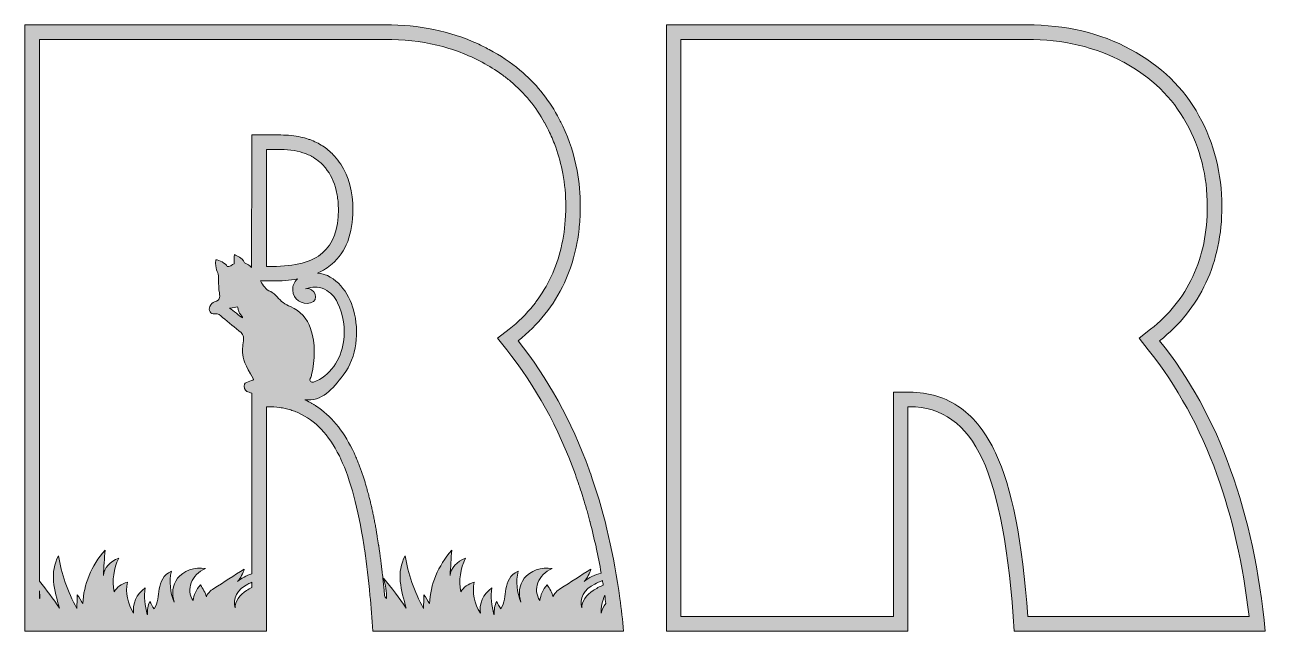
# Model space of a CAD drawing. Header units: millimetres. Extents: x -5 to 813, y -449 to -90.
# Drawn here: x 130.2 to 385.7, y -215.1 to -90.2 of the extents above; entities that cross this region are included whole.
import ezdxf

# ---------------------------------------------------------------- set-up
doc = ezdxf.new("R2010")
doc.units = ezdxf.units.MM
doc.header["$MEASUREMENT"] = 0
doc.layers.add('Layer 10', color=7, linetype='Continuous')
doc.layers.add('Layer11', color=7, linetype='Continuous')

msp = doc.modelspace()

# ---------------------------------------------------------------- hatches: boundary and pattern name
at = {"layer": 'Layer 10'}
h = msp.add_hatch(color=2, dxfattribs=at)
h.dxf.hatch_style = 2
edge = h.paths.add_edge_path()
edge.add_spline(control_points=[(336.57, -90.2), (336.57, -90.2), (262.35, -90.2), (262.35, -90.2), (262.35, -90.2), (262.35, -215.07), (262.35, -215.07), (262.35, -215.07), (312.1, -215.07), (312.1, -215.07), (312.1, -215.07), (312.1, -168.84), (312.1, -168.84), (312.1, -168.84), (312.4, -168.84), (312.4, -168.84), (319.08, -168.84), (324.09, -172.44), (327.43, -179.64), (330.78, -186.78), (332.96, -198.59), (333.99, -215.07), (333.99, -215.07), (385.67, -215.07), (385.67, -215.07), (384.53, -202.9), (382.16, -191.82), (378.55, -181.81), (374.94, -171.8), (370.06, -162.94), (363.92, -155.25), (368.1, -151.98), (371.28, -148), (373.47, -143.31), (375.65, -138.61), (376.75, -133.38), (376.75, -127.59), (376.75, -120.83), (375.17, -114.61), (372.03, -108.94), (368.88, -103.16), (364.19, -98.6), (357.95, -95.27), (351.71, -91.89), (344.58, -90.2), (336.57, -90.2), (336.57, -90.2), (336.57, -90.2), (336.57, -90.2)], knot_values=[0, 0, 0, 0, 1, 1, 1, 2, 2, 2, 3, 3, 3, 4, 4, 4, 5, 5, 5, 6, 6, 6, 7, 7, 7, 8, 8, 8, 9, 9, 9, 10, 10, 10, 11, 11, 11, 12, 12, 12, 13, 13, 13, 14, 14, 14, 15, 15, 15, 16, 16, 16, 16], degree=3, periodic=1)
edge = h.paths.add_edge_path()
edge.add_spline(control_points=[(336.57, -93.2), (344.04, -93.2), (350.75, -94.79), (356.52, -97.91), (356.52, -97.91), (356.53, -97.92), (356.53, -97.92), (356.53, -97.92), (356.54, -97.92), (356.54, -97.92), (362.22, -100.95), (366.55, -105.14), (369.39, -110.37), (369.39, -110.37), (369.4, -110.38), (369.4, -110.38), (369.4, -110.38), (369.41, -110.39), (369.41, -110.39), (372.29, -115.59), (373.75, -121.38), (373.75, -127.59), (373.75, -132.91), (372.74, -137.77), (370.75, -142.04), (368.77, -146.28), (365.85, -149.93), (362.07, -152.89), (362.07, -152.89), (359.69, -154.76), (359.69, -154.76), (359.69, -154.76), (361.58, -157.12), (361.58, -157.12), (367.49, -164.53), (372.25, -173.17), (375.73, -182.82), (378.91, -191.64), (381.13, -201.47), (382.34, -212.07), (382.34, -212.07), (336.8, -212.07), (336.8, -212.07), (335.67, -196.55), (333.49, -185.51), (330.16, -178.37), (328.27, -174.32), (325.84, -171.2), (322.92, -169.1), (319.9, -166.93), (316.36, -165.84), (312.4, -165.84), (312.4, -165.84), (312.1, -165.84), (312.1, -165.84), (312.1, -165.84), (309.1, -165.84), (309.1, -165.84), (309.1, -165.84), (309.1, -168.84), (309.1, -168.84), (309.1, -168.84), (309.1, -212.07), (309.1, -212.07), (309.1, -212.07), (265.35, -212.07), (265.35, -212.07), (265.35, -212.07), (265.35, -93.2), (265.35, -93.2), (265.35, -93.2), (336.57, -93.2), (336.57, -93.2)], knot_values=[0, 0, 0, 0, 0.352778, 0.352778, 0.352778, 0.705556, 0.705556, 0.705556, 1.058333, 1.058333, 1.058333, 1.411111, 1.411111, 1.411111, 1.763889, 1.763889, 1.763889, 2.116667, 2.116667, 2.116667, 2.469444, 2.469444, 2.469444, 2.822222, 2.822222, 2.822222, 3.175, 3.175, 3.175, 3.527778, 3.527778, 3.527778, 3.880556, 3.880556, 3.880556, 4.233333, 4.233333, 4.233333, 4.586111, 4.586111, 4.586111, 4.938889, 4.938889, 4.938889, 5.291667, 5.291667, 5.291667, 5.644444, 5.644444, 5.644444, 5.997222, 5.997222, 5.997222, 6.35, 6.35, 6.35, 6.702778, 6.702778, 6.702778, 7.055556, 7.055556, 7.055556, 7.408333, 7.408333, 7.408333, 7.761111, 7.761111, 7.761111, 8.113889, 8.113889, 8.113889, 8.466667, 8.466667, 8.466667, 8.466667], degree=3, periodic=0)
edge.add_line((336.57, -93.2), (336.57, -93.2))
at = {"layer": 'Layer11'}
h = msp.add_hatch(color=1, dxfattribs=at)
h.dxf.hatch_style = 2
edge = h.paths.add_edge_path()
edge.add_spline(control_points=[(252.78, -208.34), (251.58, -199.52), (249.69, -191.3), (247.1, -183.7), (246.88, -183.06), (246.66, -182.43), (246.43, -181.81), (242.82, -171.8), (237.94, -162.94), (231.8, -155.25), (235.98, -151.98), (239.16, -148), (241.35, -143.31), (242.58, -140.67), (243.46, -137.86), (244, -134.87), (244.12, -134.21), (244.22, -133.54), (244.31, -132.86), (244.35, -132.52), (244.39, -132.17), (244.42, -131.83), (244.56, -130.45), (244.63, -129.04), (244.63, -127.59), (244.63, -127.59), (244.63, -127.59), (244.63, -127.59), (244.63, -127.59), (244.63, -127.59), (244.63, -127.59), (244.63, -125.06), (244.41, -122.6), (243.96, -120.22), (243.37, -117.04), (242.39, -114), (241.02, -111.09), (240.67, -110.37), (240.3, -109.65), (239.91, -108.94), (237.94, -105.32), (235.37, -102.19), (232.2, -99.54), (230.29, -97.94), (228.17, -96.52), (225.83, -95.27), (225.05, -94.85), (224.26, -94.45), (223.45, -94.08), (220.62, -92.79), (217.63, -91.82), (214.46, -91.17), (211.29, -90.52), (207.96, -90.2), (204.45, -90.2), (204.45, -90.2), (130.23, -90.2), (130.23, -90.2), (130.23, -90.2), (130.23, -215.07), (130.23, -215.07), (130.23, -215.07), (179.98, -215.07), (179.98, -215.07), (179.98, -215.07), (179.98, -168.84), (179.98, -168.84), (179.98, -168.84), (180.28, -168.84), (180.28, -168.84), (181.11, -168.84), (181.92, -168.89), (182.71, -169), (183.1, -169.06), (183.48, -169.13), (183.86, -169.22), (184.24, -169.3), (184.61, -169.4), (184.98, -169.51), (185.34, -169.62), (185.7, -169.75), (186.05, -169.89), (186.23, -169.96), (186.4, -170.03), (186.58, -170.11), (190.04, -171.66), (192.84, -174.61), (195, -178.97), (195.1, -179.19), (195.21, -179.41), (195.31, -179.64), (197.3, -183.88), (198.88, -189.77), (200.05, -197.3), (200.11, -197.7), (200.17, -198.1), (200.23, -198.5), (200.64, -201.34), (201, -204.4), (201.31, -207.69), (201.52, -210.03), (201.71, -212.49), (201.87, -215.07), (201.87, -215.07), (253.55, -215.07), (253.55, -215.07), (253.33, -212.79), (253.08, -210.54), (252.78, -208.34)], knot_values=[0, 0, 0, 0, 1, 1, 1, 2, 2, 2, 3, 3, 3, 4, 4, 4, 5, 5, 5, 6, 6, 6, 7, 7, 7, 8, 8, 8, 9, 9, 9, 10, 10, 10, 11, 11, 11, 12, 12, 12, 13, 13, 13, 14, 14, 14, 15, 15, 15, 16, 16, 16, 17, 17, 17, 18, 18, 18, 19, 19, 19, 20, 20, 20, 21, 21, 21, 22, 22, 22, 23, 23, 23, 24, 24, 24, 25, 25, 25, 26, 26, 26, 27, 27, 27, 28, 28, 28, 29, 29, 29, 30, 30, 30, 31, 31, 31, 32, 32, 32, 33, 33, 33, 34, 34, 34, 35, 35, 35, 36, 36, 36, 36], degree=3, periodic=1)
edge = h.paths.add_edge_path()
edge.add_spline(control_points=[(248.95, -211.38), (248.86, -210.13), (249.12, -208.87), (249.65, -207.68), (249.73, -208.24), (249.81, -208.8), (249.88, -209.36), (249.39, -209.98), (249.06, -210.67), (248.95, -211.38)], knot_values=[0, 0, 0, 0, 1, 1, 1, 2, 2, 2, 3, 3, 3, 3], degree=3, periodic=1)
edge = h.paths.add_edge_path()
edge.add_spline(control_points=[(247.26, -206.7), (245.91, -207.62), (244.89, -208.91), (244.94, -210.27), (244.34, -208.44), (245.45, -206.37), (247.59, -205.36), (248.08, -205.12), (248.66, -204.88), (249.18, -204.61), (249.23, -204.93), (249.29, -205.26), (249.34, -205.58), (248.6, -205.91), (247.89, -206.27), (247.26, -206.7)], knot_values=[0, 0, 0, 0, 1, 1, 1, 2, 2, 2, 3, 3, 3, 4, 4, 4, 5, 5, 5, 5], degree=3, periodic=1)
edge = h.paths.add_edge_path()
edge.add_spline(control_points=[(133.23, -206.77), (133.28, -207.29), (133.32, -207.81), (133.31, -208.34), (133.28, -208.31), (133.26, -208.28), (133.23, -208.25), (133.23, -208.25), (133.23, -206.77), (133.23, -206.77)], knot_values=[0, 0, 0, 0, 1, 1, 1, 2, 2, 2, 3, 3, 3, 3], degree=3, periodic=1)
edge = h.paths.add_edge_path()
edge.add_spline(control_points=[(176.98, -206.04), (176.59, -206.24), (176.21, -206.46), (175.86, -206.7), (174.51, -207.62), (173.49, -208.91), (173.54, -210.27), (172.94, -208.44), (174.06, -206.37), (176.19, -205.36), (176.44, -205.24), (176.71, -205.12), (176.98, -204.99), (176.98, -204.99), (176.98, -206.04), (176.98, -206.04)], knot_values=[0, 0, 0, 0, 1, 1, 1, 2, 2, 2, 3, 3, 3, 4, 4, 4, 5, 5, 5, 5], degree=3, periodic=1)
edge = h.paths.add_edge_path()
edge.add_spline(control_points=[(189.12, -117.2), (189.29, -117.29), (189.45, -117.38), (189.61, -117.48), (190.1, -117.77), (190.56, -118.1), (190.98, -118.46), (191.26, -118.71), (191.52, -118.97), (191.78, -119.25), (191.9, -119.39), (192.02, -119.53), (192.14, -119.68), (193.2, -120.99), (193.95, -122.54), (194.37, -124.34), (194.42, -124.54), (194.46, -124.74), (194.5, -124.94), (194.58, -125.36), (194.65, -125.78), (194.69, -126.21), (194.72, -126.43), (194.74, -126.65), (194.75, -126.87), (194.78, -127.32), (194.8, -127.78), (194.8, -128.25), (194.8, -132.34), (193.72, -135.31), (191.56, -137.17), (189.39, -139.02), (185.93, -139.95), (181.16, -139.95), (181.16, -139.95), (179.98, -139.95), (179.98, -139.95), (179.98, -139.95), (179.98, -115.89), (179.98, -115.89), (179.98, -115.89), (182.93, -115.89), (182.93, -115.89), (184.87, -115.89), (186.58, -116.17), (188.05, -116.73), (188.42, -116.87), (188.78, -117.03), (189.12, -117.2)], knot_values=[0, 0, 0, 0, 1, 1, 1, 2, 2, 2, 3, 3, 3, 4, 4, 4, 5, 5, 5, 6, 6, 6, 7, 7, 7, 8, 8, 8, 9, 9, 9, 10, 10, 10, 11, 11, 11, 12, 12, 12, 13, 13, 13, 14, 14, 14, 15, 15, 15, 16, 16, 16, 16], degree=3, periodic=1)
edge = h.paths.add_edge_path()
edge.add_spline(control_points=[(181.16, -142.95), (183.08, -142.95), (184.81, -142.81), (186.37, -142.54), (186.36, -142.55), (186.34, -142.56), (186.33, -142.57), (186.33, -142.57), (186.33, -142.57), (186.33, -142.57), (185.74, -143.16), (185.35, -143.92), (185.4, -144.84), (185.5, -146.77), (187.29, -147.92), (189.06, -147.48), (191.03, -147), (189.96, -144.13), (188.04, -144.54), (189.48, -144.23), (190.52, -143.92), (191.96, -144.64), (193.16, -145.24), (194.03, -146.24), (194.63, -147.42), (195.86, -149.81), (196.24, -152.83), (195.87, -155.48), (195.37, -159.11), (193.01, -162.59), (189.68, -163.8), (189.23, -163.97), (188.8, -163.48), (189, -163.04), (189.15, -162.72), (189.25, -162.46), (189.28, -162.31), (189.99, -159.11), (190.13, -155.91), (189.07, -152.74), (188.36, -150.63), (186.97, -149.11), (184.97, -148.23), (183.81, -147.72), (182.98, -147.21), (182.17, -146.19), (181.92, -145.88), (181.24, -145.29), (180.88, -145.14), (179.78, -144.69), (179.34, -143.91), (178.75, -142.95), (178.75, -142.95), (179.98, -142.95), (179.98, -142.95), (179.98, -142.95), (181.16, -142.95), (181.16, -142.95)], knot_values=[0, 0, 0, 0, 1, 1, 1, 2, 2, 2, 3, 3, 3, 4, 4, 4, 5, 5, 5, 6, 6, 6, 7, 7, 7, 8, 8, 8, 9, 9, 9, 10, 10, 10, 11, 11, 11, 12, 12, 12, 13, 13, 13, 14, 14, 14, 15, 15, 15, 16, 16, 16, 17, 17, 17, 18, 18, 18, 19, 19, 19, 19], degree=3, periodic=1)
edge = h.paths.add_edge_path()
edge.add_spline(control_points=[(190.8, -169.1), (190.59, -168.95), (190.37, -168.8), (190.15, -168.66), (190.09, -168.62), (190.03, -168.58), (189.96, -168.54), (189.8, -168.44), (189.64, -168.33), (189.47, -168.24), (189.4, -168.2), (189.34, -168.16), (189.27, -168.12), (189.1, -168.02), (188.92, -167.93), (188.74, -167.83), (188.69, -167.81), (188.64, -167.78), (188.58, -167.75), (188.35, -167.63), (188.12, -167.52), (187.88, -167.41), (187.89, -167.41), (187.89, -167.41), (187.89, -167.41), (191.37, -167.81), (193.64, -165.23), (195.82, -162.33), (198.7, -158.51), (199.13, -153.45), (197.93, -148.92), (196.99, -145.4), (194.3, -141.7), (190.53, -141.31), (191.66, -140.81), (192.65, -140.19), (193.51, -139.45), (196.36, -137), (197.8, -133.24), (197.8, -128.25), (197.8, -124.59), (196.96, -121.45), (195.29, -118.91), (194.91, -118.32), (194.48, -117.76), (194, -117.24), (193.68, -116.88), (193.34, -116.54), (192.98, -116.22), (192.26, -115.59), (191.47, -115.05), (190.61, -114.6), (190.18, -114.37), (189.74, -114.17), (189.27, -113.98), (189.04, -113.89), (188.81, -113.81), (188.57, -113.73), (188.09, -113.57), (187.59, -113.43), (187.08, -113.32), (185.8, -113.04), (184.42, -112.89), (182.93, -112.89), (182.93, -112.89), (179.98, -112.89), (179.98, -112.89), (179.98, -112.89), (176.98, -112.89), (176.98, -112.89), (176.98, -112.89), (176.98, -115.89), (176.98, -115.89), (176.98, -115.89), (176.94, -140.2), (176.94, -140.2), (176.52, -139.81), (176.05, -139.47), (175.48, -139.22), (174.91, -138.01), (173.93, -137.88), (173.38, -137.47), (173.26, -138.18), (173.41, -138.95), (173.33, -139.39), (172.95, -139.58), (172.34, -140.11), (171.93, -139.95), (171.62, -139.39), (170.25, -138.5), (169.54, -138.63), (169.35, -140.53), (170.01, -141.03), (170.14, -141.89), (170.11, -142.27), (170.14, -144.7), (170.22, -145.08), (170.41, -146), (170.61, -146.88), (169.32, -147.24), (168.93, -147.35), (168.58, -147.81), (168.36, -148.19), (167.95, -148.93), (168.5, -149.85), (169.32, -149.71), (170.11, -149.57), (170.45, -150.01), (170.93, -150.44), (172.18, -151.52), (173.51, -152.52), (174.77, -153.59), (175.01, -153.79), (175.23, -154.15), (175.25, -154.44), (175.39, -156.89), (173.94, -157.78), (177.27, -163.04), (177.6, -163.56), (175.74, -163.6), (175.47, -164.22), (175.29, -164.64), (175.5, -165.55), (175.96, -165.7), (176.24, -165.79), (176.63, -165.94), (176.98, -166.03), (176.98, -166.03), (176.98, -168.84), (176.98, -168.84), (176.98, -168.84), (176.98, -203.26), (176.98, -203.26), (175.85, -203.6), (174.83, -204.14), (174.03, -204.83), (174.7, -204.05), (175.16, -203.17), (175.4, -202.27), (173.31, -203.61), (171.23, -204.95), (169.15, -206.29), (168.46, -206.73), (167.72, -207.36), (167.64, -207.98), (167.36, -207.14), (166.95, -206.32), (166.4, -205.55), (165.53, -206.49), (165.01, -207.61), (164.91, -208.75), (163.34, -206.51), (164.52, -203.45), (167.44, -202.18), (165.24, -201.7), (162.81, -202.7), (161.68, -204.17), (160.55, -205.64), (160.52, -207.45), (160.98, -209.11), (160.13, -207.05), (159.94, -204.85), (160.41, -202.73), (158.77, -203.44), (158.13, -204.96), (157.9, -206.36), (157.68, -207.76), (157.71, -209.24), (156.84, -210.49), (156.55, -209.97), (156.26, -209.45), (155.96, -208.92), (155.6, -209.79), (155.45, -210.69), (155.5, -211.6), (155.47, -211.62), (155.48, -211.61), (155.45, -211.63), (154.92, -209.82), (154.76, -207.96), (154.99, -206.12), (153.23, -207.5), (152.34, -209.48), (152.64, -211.38), (151.36, -209.39), (150.92, -207.12), (151.38, -204.95), (150.15, -205.32), (149.13, -206.06), (148.6, -206.96), (148.18, -204.63), (148.52, -202.22), (149.57, -200), (147.8, -200.7), (146.58, -202.09), (146.4, -203.57), (146.52, -201.83), (146.63, -200.09), (146.75, -198.35), (143.93, -201.63), (142.33, -205.48), (142.17, -209.38), (141.79, -208.78), (141.42, -208.17), (141.04, -207.57), (141, -208.51), (140.97, -209.44), (140.94, -210.38), (139.02, -206.91), (137.75, -203.25), (137.17, -199.54), (135.25, -202.9), (136.31, -206.74), (137.39, -210.31), (136.1, -208.43), (134.7, -206.59), (133.23, -204.79), (133.23, -204.79), (133.23, -93.2), (133.23, -93.2), (133.23, -93.2), (204.45, -93.2), (204.45, -93.2), (208.19, -93.2), (211.73, -93.6), (215.07, -94.38), (218.4, -95.17), (221.52, -96.35), (224.4, -97.91), (224.4, -97.91), (224.41, -97.92), (224.41, -97.92), (224.41, -97.92), (224.42, -97.92), (224.42, -97.92), (225.84, -98.68), (227.18, -99.51), (228.43, -100.41), (229.05, -100.86), (229.65, -101.33), (230.23, -101.81), (233.14, -104.24), (235.5, -107.1), (237.27, -110.37), (237.27, -110.37), (237.28, -110.38), (237.28, -110.38), (237.28, -110.38), (237.29, -110.39), (237.29, -110.39), (237.65, -111.04), (237.98, -111.7), (238.3, -112.37), (238.77, -113.37), (239.2, -114.39), (239.57, -115.43), (240.19, -117.17), (240.67, -118.96), (241.01, -120.79), (241.42, -122.99), (241.63, -125.26), (241.63, -127.59), (241.63, -127.93), (241.62, -128.26), (241.62, -128.59), (241.61, -128.91), (241.6, -129.24), (241.58, -129.57), (241.36, -134.11), (240.37, -138.3), (238.63, -142.04), (237.76, -143.89), (236.72, -145.63), (235.5, -147.25), (235.33, -147.49), (235.15, -147.72), (234.97, -147.94), (233.52, -149.75), (231.84, -151.41), (229.95, -152.89), (229.95, -152.89), (227.57, -154.76), (227.57, -154.76), (227.57, -154.76), (229.46, -157.12), (229.46, -157.12), (235.37, -164.53), (240.13, -173.17), (243.61, -182.82), (243.86, -183.53), (244.11, -184.24), (244.35, -184.95), (244.41, -185.14), (244.47, -185.32), (244.54, -185.51), (244.74, -186.14), (244.95, -186.77), (245.15, -187.41), (245.18, -187.51), (245.21, -187.6), (245.24, -187.7), (245.47, -188.46), (245.7, -189.22), (245.92, -189.99), (245.95, -190.1), (245.98, -190.21), (246.01, -190.31), (246.21, -191.02), (246.41, -191.74), (246.6, -192.46), (246.62, -192.54), (246.64, -192.62), (246.66, -192.71), (247.09, -194.35), (247.49, -196.02), (247.86, -197.72), (247.87, -197.76), (247.88, -197.8), (247.89, -197.84), (248.26, -199.57), (248.61, -201.33), (248.92, -203.11), (248.92, -203.11), (248.92, -203.11), (248.92, -203.11), (247.58, -203.44), (246.35, -204.03), (245.43, -204.83), (246.1, -204.05), (246.56, -203.17), (246.79, -202.27), (244.71, -203.61), (242.63, -204.95), (240.55, -206.29), (239.86, -206.73), (239.12, -207.36), (239.04, -207.98), (238.76, -207.14), (238.35, -206.32), (237.8, -205.55), (236.93, -206.49), (236.41, -207.61), (236.31, -208.75), (234.74, -206.51), (235.92, -203.45), (238.84, -202.18), (236.64, -201.7), (234.21, -202.7), (233.08, -204.17), (231.95, -205.64), (231.91, -207.45), (232.38, -209.11), (231.53, -207.05), (231.34, -204.85), (231.81, -202.73), (230.16, -203.44), (229.53, -204.96), (229.3, -206.36), (229.08, -207.76), (229.11, -209.24), (228.24, -210.49), (227.95, -209.97), (227.65, -209.45), (227.36, -208.92), (227, -209.79), (226.85, -210.69), (226.89, -211.6), (226.87, -211.62), (226.88, -211.61), (226.85, -211.63), (226.32, -209.82), (226.16, -207.96), (226.39, -206.12), (224.62, -207.5), (223.74, -209.48), (224.04, -211.38), (222.76, -209.39), (222.32, -207.12), (222.78, -204.95), (221.55, -205.32), (220.52, -206.06), (220, -206.96), (219.58, -204.63), (219.91, -202.22), (220.97, -200), (219.2, -200.7), (217.98, -202.09), (217.8, -203.57), (217.91, -201.83), (218.03, -200.09), (218.15, -198.35), (215.33, -201.63), (213.73, -205.48), (213.57, -209.38), (213.19, -208.78), (212.81, -208.17), (212.43, -207.57), (212.4, -208.51), (212.37, -209.44), (212.34, -210.38), (210.42, -206.91), (209.15, -203.25), (208.57, -199.54), (206.65, -202.9), (207.71, -206.74), (208.79, -210.31), (207.35, -208.22), (205.79, -206.17), (204.12, -204.17), (204.53, -205.54), (204.72, -206.94), (204.71, -208.34), (204.58, -208.21), (204.47, -208.07), (204.34, -207.94), (204.32, -207.62), (204.29, -207.31), (204.26, -207), (204.25, -206.88), (204.23, -206.76), (204.22, -206.65), (204.2, -206.36), (204.17, -206.09), (204.14, -205.81), (204.13, -205.66), (204.11, -205.52), (204.1, -205.37), (204.07, -205.1), (204.04, -204.84), (204.01, -204.57), (204, -204.42), (203.98, -204.27), (203.97, -204.12), (203.94, -203.87), (203.91, -203.61), (203.88, -203.36), (203.86, -203.2), (203.85, -203.05), (203.83, -202.89), (203.8, -202.64), (203.77, -202.4), (203.74, -202.15), (203.72, -202), (203.7, -201.84), (203.69, -201.69), (203.66, -201.45), (203.63, -201.2), (203.6, -200.96), (203.58, -200.81), (203.56, -200.66), (203.54, -200.51), (203.51, -200.27), (203.47, -200.03), (203.44, -199.8), (203.42, -199.65), (203.4, -199.51), (203.39, -199.37), (203.35, -199.13), (203.32, -198.89), (203.29, -198.65), (203.27, -198.52), (203.25, -198.4), (203.23, -198.27), (203.19, -198.02), (203.16, -197.77), (203.12, -197.53), (203.11, -197.46), (203.1, -197.39), (203.09, -197.33), (203, -196.75), (202.91, -196.18), (202.82, -195.62), (202.81, -195.56), (202.8, -195.49), (202.79, -195.42), (202.75, -195.2), (202.72, -194.99), (202.68, -194.77), (202.65, -194.63), (202.63, -194.49), (202.61, -194.36), (202.57, -194.16), (202.54, -193.96), (202.5, -193.77), (202.47, -193.62), (202.45, -193.47), (202.42, -193.32), (202.39, -193.13), (202.35, -192.94), (202.31, -192.75), (202.29, -192.6), (202.26, -192.45), (202.23, -192.3), (202.19, -192.12), (202.16, -191.94), (202.12, -191.76), (202.09, -191.61), (202.06, -191.45), (202.03, -191.3), (201.99, -191.13), (201.96, -190.96), (201.92, -190.78), (201.89, -190.63), (201.85, -190.48), (201.82, -190.32), (201.78, -190.16), (201.75, -189.99), (201.71, -189.83), (201.68, -189.67), (201.64, -189.52), (201.61, -189.37), (201.57, -189.21), (201.54, -189.05), (201.5, -188.89), (201.46, -188.74), (201.43, -188.59), (201.39, -188.44), (201.35, -188.28), (201.32, -188.13), (201.28, -187.97), (201.24, -187.82), (201.2, -187.66), (201.16, -187.51), (201.13, -187.37), (201.09, -187.22), (201.05, -187.08), (201, -186.88), (200.95, -186.69), (200.9, -186.49), (200.85, -186.33), (200.81, -186.16), (200.76, -186), (200.71, -185.79), (200.65, -185.59), (200.59, -185.38), (200.56, -185.26), (200.52, -185.15), (200.49, -185.03), (200.44, -184.87), (200.39, -184.71), (200.35, -184.55), (200.31, -184.43), (200.27, -184.31), (200.24, -184.19), (200.19, -184.04), (200.14, -183.89), (200.1, -183.74), (200.06, -183.62), (200.02, -183.5), (199.98, -183.38), (199.93, -183.23), (199.89, -183.09), (199.84, -182.95), (199.8, -182.83), (199.76, -182.71), (199.72, -182.6), (199.67, -182.46), (199.62, -182.32), (199.57, -182.18), (199.53, -182.06), (199.49, -181.95), (199.45, -181.84), (199.4, -181.7), (199.35, -181.56), (199.3, -181.43), (199.26, -181.32), (199.22, -181.21), (199.18, -181.1), (199.13, -180.96), (199.08, -180.83), (199.02, -180.69), (198.98, -180.59), (198.94, -180.49), (198.9, -180.39), (198.85, -180.25), (198.79, -180.11), (198.73, -179.97), (198.7, -179.88), (198.66, -179.79), (198.62, -179.7), (198.56, -179.54), (198.49, -179.39), (198.43, -179.25), (198.4, -179.17), (198.36, -179.1), (198.33, -179.02), (198.23, -178.8), (198.14, -178.59), (198.04, -178.37), (196.15, -174.32), (193.72, -171.2), (190.8, -169.1)], knot_values=[0, 0, 0, 0, 1, 1, 1, 2, 2, 2, 3, 3, 3, 4, 4, 4, 5, 5, 5, 6, 6, 6, 7, 7, 7, 8, 8, 8, 9, 9, 9, 10, 10, 10, 11, 11, 11, 12, 12, 12, 13, 13, 13, 14, 14, 14, 15, 15, 15, 16, 16, 16, 17, 17, 17, 18, 18, 18, 19, 19, 19, 20, 20, 20, 21, 21, 21, 22, 22, 22, 23, 23, 23, 24, 24, 24, 25, 25, 25, 26, 26, 26, 27, 27, 27, 28, 28, 28, 29, 29, 29, 30, 30, 30, 31, 31, 31, 32, 32, 32, 33, 33, 33, 34, 34, 34, 35, 35, 35, 36, 36, 36, 37, 37, 37, 38, 38, 38, 39, 39, 39, 40, 40, 40, 41, 41, 41, 42, 42, 42, 43, 43, 43, 44, 44, 44, 45, 45, 45, 46, 46, 46, 47, 47, 47, 48, 48, 48, 49, 49, 49, 50, 50, 50, 51, 51, 51, 52, 52, 52, 53, 53, 53, 54, 54, 54, 55, 55, 55, 56, 56, 56, 57, 57, 57, 58, 58, 58, 59, 59, 59, 60, 60, 60, 61, 61, 61, 62, 62, 62, 63, 63, 63, 64, 64, 64, 65, 65, 65, 66, 66, 66, 67, 67, 67, 68, 68, 68, 69, 69, 69, 70, 70, 70, 71, 71, 71, 72, 72, 72, 73, 73, 73, 74, 74, 74, 75, 75, 75, 76, 76, 76, 77, 77, 77, 78, 78, 78, 79, 79, 79, 80, 80, 80, 81, 81, 81, 82, 82, 82, 83, 83, 83, 84, 84, 84, 85, 85, 85, 86, 86, 86, 87, 87, 87, 88, 88, 88, 89, 89, 89, 90, 90, 90, 91, 91, 91, 92, 92, 92, 93, 93, 93, 94, 94, 94, 95, 95, 95, 96, 96, 96, 97, 97, 97, 98, 98, 98, 99, 99, 99, 100, 100, 100, 101, 101, 101, 102, 102, 102, 103, 103, 103, 104, 104, 104, 105, 105, 105, 106, 106, 106, 107, 107, 107, 108, 108, 108, 109, 109, 109, 110, 110, 110, 111, 111, 111, 112, 112, 112, 113, 113, 113, 114, 114, 114, 115, 115, 115, 116, 116, 116, 117, 117, 117, 118, 118, 118, 119, 119, 119, 120, 120, 120, 121, 121, 121, 122, 122, 122, 123, 123, 123, 124, 124, 124, 125, 125, 125, 126, 126, 126, 127, 127, 127, 128, 128, 128, 129, 129, 129, 130, 130, 130, 131, 131, 131, 132, 132, 132, 133, 133, 133, 134, 134, 134, 135, 135, 135, 136, 136, 136, 137, 137, 137, 138, 138, 138, 139, 139, 139, 140, 140, 140, 141, 141, 141, 142, 142, 142, 143, 143, 143, 144, 144, 144, 145, 145, 145, 146, 146, 146, 147, 147, 147, 148, 148, 148, 149, 149, 149, 150, 150, 150, 151, 151, 151, 152, 152, 152, 153, 153, 153, 154, 154, 154, 155, 155, 155, 156, 156, 156, 157, 157, 157, 158, 158, 158, 159, 159, 159, 160, 160, 160, 161, 161, 161, 162, 162, 162, 163, 163, 163, 164, 164, 164, 165, 165, 165, 166, 166, 166, 167, 167, 167, 168, 168, 168, 169, 169, 169, 170, 170, 170, 171, 171, 171, 172, 172, 172, 173, 173, 173, 174, 174, 174, 175, 175, 175, 176, 176, 176, 177, 177, 177, 178, 178, 178, 179, 179, 179, 180, 180, 180, 181, 181, 181, 182, 182, 182, 183, 183, 183, 184, 184, 184, 185, 185, 185, 186, 186, 186, 187, 187, 187, 188, 188, 188, 189, 189, 189, 190, 190, 190, 191, 191, 191, 192, 192, 192, 193, 193, 193, 194, 194, 194, 195, 195, 195, 196, 196, 196, 197, 197, 197, 197], degree=3, periodic=1)
edge = h.paths.add_edge_path()
edge.add_spline(control_points=[(175.05, -150.54), (174.58, -150.25), (173.13, -148.99), (172.39, -148.54), (173.16, -148.42), (173.57, -148.35), (174.03, -148.27), (174.1, -148.55), (174.17, -148.79), (174.23, -149.03), (174.28, -149.23), (174.36, -149.42), (174.47, -149.58), (174.8, -150.08), (175.11, -150.47), (175.05, -150.54)], knot_values=[0, 0, 0, 0, 1, 1, 1, 2, 2, 2, 3, 3, 3, 4, 4, 4, 5, 5, 5, 5], degree=3, periodic=1)

# ---------------------------------------------------------------- linework, layer by layer
at = {"layer": 'Layer 10', "lineweight": 0}
for points, knots in [([(336.57, -90.2), (336.57, -90.2), (262.35, -90.2), (262.35, -90.2), (262.35, -90.2), (262.35, -215.07), (262.35, -215.07), (262.35, -215.07), (312.1, -215.07), (312.1, -215.07), (312.1, -215.07), (312.1, -168.84), (312.1, -168.84), (312.1, -168.84), (312.4, -168.84), (312.4, -168.84), (319.08, -168.84), (324.09, -172.44), (327.43, -179.64), (330.78, -186.78), (332.96, -198.59), (333.99, -215.07), (333.99, -215.07), (385.67, -215.07), (385.67, -215.07), (384.53, -202.9), (382.16, -191.82), (378.55, -181.81), (374.94, -171.8), (370.06, -162.94), (363.92, -155.25), (368.1, -151.98), (371.28, -148), (373.47, -143.31), (375.65, -138.61), (376.75, -133.38), (376.75, -127.59), (376.75, -120.83), (375.17, -114.61), (372.03, -108.94), (368.88, -103.16), (364.19, -98.6), (357.95, -95.27), (351.71, -91.89), (344.58, -90.2), (336.57, -90.2), (336.57, -90.2), (336.57, -90.2), (336.57, -90.2)], [0, 0, 0, 0, 1, 1, 1, 2, 2, 2, 3, 3, 3, 4, 4, 4, 5, 5, 5, 6, 6, 6, 7, 7, 7, 8, 8, 8, 9, 9, 9, 10, 10, 10, 11, 11, 11, 12, 12, 12, 13, 13, 13, 14, 14, 14, 15, 15, 15, 16, 16, 16, 16]), ([(336.57, -93.2), (344.04, -93.2), (350.75, -94.79), (356.52, -97.91), (356.52, -97.91), (356.53, -97.92), (356.53, -97.92), (356.53, -97.92), (356.54, -97.92), (356.54, -97.92), (362.22, -100.95), (366.55, -105.14), (369.39, -110.37), (369.39, -110.37), (369.4, -110.38), (369.4, -110.38), (369.4, -110.38), (369.41, -110.39), (369.41, -110.39), (372.29, -115.59), (373.75, -121.38), (373.75, -127.59), (373.75, -132.91), (372.74, -137.77), (370.75, -142.04), (368.77, -146.28), (365.85, -149.93), (362.07, -152.89), (362.07, -152.89), (359.69, -154.76), (359.69, -154.76), (359.69, -154.76), (361.58, -157.12), (361.58, -157.12), (367.49, -164.53), (372.25, -173.17), (375.73, -182.82), (378.91, -191.64), (381.13, -201.47), (382.34, -212.07), (382.34, -212.07), (336.8, -212.07), (336.8, -212.07), (335.67, -196.55), (333.49, -185.51), (330.16, -178.37), (328.27, -174.32), (325.84, -171.2), (322.92, -169.1), (319.9, -166.93), (316.36, -165.84), (312.4, -165.84), (312.4, -165.84), (312.1, -165.84), (312.1, -165.84), (312.1, -165.84), (309.1, -165.84), (309.1, -165.84), (309.1, -165.84), (309.1, -168.84), (309.1, -168.84), (309.1, -168.84), (309.1, -212.07), (309.1, -212.07), (309.1, -212.07), (265.35, -212.07), (265.35, -212.07), (265.35, -212.07), (265.35, -93.2), (265.35, -93.2), (265.35, -93.2), (336.57, -93.2), (336.57, -93.2)], [0, 0, 0, 0, 1, 1, 1, 2, 2, 2, 3, 3, 3, 4, 4, 4, 5, 5, 5, 6, 6, 6, 7, 7, 7, 8, 8, 8, 9, 9, 9, 10, 10, 10, 11, 11, 11, 12, 12, 12, 13, 13, 13, 14, 14, 14, 15, 15, 15, 16, 16, 16, 17, 17, 17, 18, 18, 18, 19, 19, 19, 20, 20, 20, 21, 21, 21, 22, 22, 22, 23, 23, 23, 24, 24, 24, 24])]:
    msp.add_open_spline(points, degree=3, knots=knots, dxfattribs=at)
at = {"layer": 'Layer11', "lineweight": 0}
for points, knots in [([(252.78, -208.34), (251.58, -199.52), (249.69, -191.3), (247.1, -183.7), (246.88, -183.06), (246.66, -182.43), (246.43, -181.81), (242.82, -171.8), (237.94, -162.94), (231.8, -155.25), (235.98, -151.98), (239.16, -148), (241.35, -143.31), (242.58, -140.67), (243.46, -137.86), (244, -134.87), (244.12, -134.21), (244.22, -133.54), (244.31, -132.86), (244.35, -132.52), (244.39, -132.17), (244.42, -131.83), (244.56, -130.45), (244.63, -129.04), (244.63, -127.59), (244.63, -127.59), (244.63, -127.59), (244.63, -127.59), (244.63, -127.59), (244.63, -127.59), (244.63, -127.59), (244.63, -125.06), (244.41, -122.6), (243.96, -120.22), (243.37, -117.04), (242.39, -114), (241.02, -111.09), (240.67, -110.37), (240.3, -109.65), (239.91, -108.94), (237.94, -105.32), (235.37, -102.19), (232.2, -99.54), (230.29, -97.94), (228.17, -96.52), (225.83, -95.27), (225.05, -94.85), (224.26, -94.45), (223.45, -94.08), (220.62, -92.79), (217.63, -91.82), (214.46, -91.17), (211.29, -90.52), (207.96, -90.2), (204.45, -90.2), (204.45, -90.2), (130.23, -90.2), (130.23, -90.2), (130.23, -90.2), (130.23, -215.07), (130.23, -215.07), (130.23, -215.07), (179.98, -215.07), (179.98, -215.07), (179.98, -215.07), (179.98, -168.84), (179.98, -168.84), (179.98, -168.84), (180.28, -168.84), (180.28, -168.84), (181.11, -168.84), (181.92, -168.89), (182.71, -169), (183.1, -169.06), (183.48, -169.13), (183.86, -169.22), (184.24, -169.3), (184.61, -169.4), (184.98, -169.51), (185.34, -169.62), (185.7, -169.75), (186.05, -169.89), (186.23, -169.96), (186.4, -170.03), (186.58, -170.11), (190.04, -171.66), (192.84, -174.61), (195, -178.97), (195.1, -179.19), (195.21, -179.41), (195.31, -179.64), (197.3, -183.88), (198.88, -189.77), (200.05, -197.3), (200.11, -197.7), (200.17, -198.1), (200.23, -198.5), (200.64, -201.34), (201, -204.4), (201.31, -207.69), (201.52, -210.03), (201.71, -212.49), (201.87, -215.07), (201.87, -215.07), (253.55, -215.07), (253.55, -215.07), (253.33, -212.79), (253.08, -210.54), (252.78, -208.34)], [0, 0, 0, 0, 1, 1, 1, 2, 2, 2, 3, 3, 3, 4, 4, 4, 5, 5, 5, 6, 6, 6, 7, 7, 7, 8, 8, 8, 9, 9, 9, 10, 10, 10, 11, 11, 11, 12, 12, 12, 13, 13, 13, 14, 14, 14, 15, 15, 15, 16, 16, 16, 17, 17, 17, 18, 18, 18, 19, 19, 19, 20, 20, 20, 21, 21, 21, 22, 22, 22, 23, 23, 23, 24, 24, 24, 25, 25, 25, 26, 26, 26, 27, 27, 27, 28, 28, 28, 29, 29, 29, 30, 30, 30, 31, 31, 31, 32, 32, 32, 33, 33, 33, 34, 34, 34, 35, 35, 35, 36, 36, 36, 36]), ([(190.8, -169.1), (190.59, -168.95), (190.37, -168.8), (190.15, -168.66), (190.09, -168.62), (190.03, -168.58), (189.96, -168.54), (189.8, -168.44), (189.64, -168.33), (189.47, -168.24), (189.4, -168.2), (189.34, -168.16), (189.27, -168.12), (189.1, -168.02), (188.92, -167.93), (188.74, -167.83), (188.69, -167.81), (188.64, -167.78), (188.58, -167.75), (188.35, -167.63), (188.12, -167.52), (187.88, -167.41), (187.89, -167.41), (187.89, -167.41), (187.89, -167.41), (191.37, -167.81), (193.64, -165.23), (195.82, -162.33), (198.7, -158.51), (199.13, -153.45), (197.93, -148.92), (196.99, -145.4), (194.3, -141.7), (190.53, -141.31), (191.66, -140.81), (192.65, -140.19), (193.51, -139.45), (196.36, -137), (197.8, -133.24), (197.8, -128.25), (197.8, -124.59), (196.96, -121.45), (195.29, -118.91), (194.91, -118.32), (194.48, -117.76), (194, -117.24), (193.68, -116.88), (193.34, -116.54), (192.98, -116.22), (192.26, -115.59), (191.47, -115.05), (190.61, -114.6), (190.18, -114.37), (189.74, -114.17), (189.27, -113.98), (189.04, -113.89), (188.81, -113.81), (188.57, -113.73), (188.09, -113.57), (187.59, -113.43), (187.08, -113.32), (185.8, -113.04), (184.42, -112.89), (182.93, -112.89), (182.93, -112.89), (179.98, -112.89), (179.98, -112.89), (179.98, -112.89), (176.98, -112.89), (176.98, -112.89), (176.98, -112.89), (176.98, -115.89), (176.98, -115.89), (176.98, -115.89), (176.94, -140.2), (176.94, -140.2), (176.52, -139.81), (176.05, -139.47), (175.48, -139.22), (174.91, -138.01), (173.93, -137.88), (173.38, -137.47), (173.26, -138.18), (173.41, -138.95), (173.33, -139.39), (172.95, -139.58), (172.34, -140.11), (171.93, -139.95), (171.62, -139.39), (170.25, -138.5), (169.54, -138.63), (169.35, -140.53), (170.01, -141.03), (170.14, -141.89), (170.11, -142.27), (170.14, -144.7), (170.22, -145.08), (170.41, -146), (170.61, -146.88), (169.32, -147.24), (168.93, -147.35), (168.58, -147.81), (168.36, -148.19), (167.95, -148.93), (168.5, -149.85), (169.32, -149.71), (170.11, -149.57), (170.45, -150.01), (170.93, -150.44), (172.18, -151.52), (173.51, -152.52), (174.77, -153.59), (175.01, -153.79), (175.23, -154.15), (175.25, -154.44), (175.39, -156.89), (173.94, -157.78), (177.27, -163.04), (177.6, -163.56), (175.74, -163.6), (175.47, -164.22), (175.29, -164.64), (175.5, -165.55), (175.96, -165.7), (176.24, -165.79), (176.63, -165.94), (176.98, -166.03), (176.98, -166.03), (176.98, -168.84), (176.98, -168.84), (176.98, -168.84), (176.98, -203.26), (176.98, -203.26), (175.85, -203.6), (174.83, -204.14), (174.03, -204.83), (174.7, -204.05), (175.16, -203.17), (175.4, -202.27), (173.31, -203.61), (171.23, -204.95), (169.15, -206.29), (168.46, -206.73), (167.72, -207.36), (167.64, -207.98), (167.36, -207.14), (166.95, -206.32), (166.4, -205.55), (165.53, -206.49), (165.01, -207.61), (164.91, -208.75), (163.34, -206.51), (164.52, -203.45), (167.44, -202.18), (165.24, -201.7), (162.81, -202.7), (161.68, -204.17), (160.55, -205.64), (160.52, -207.45), (160.98, -209.11), (160.13, -207.05), (159.94, -204.85), (160.41, -202.73), (158.77, -203.44), (158.13, -204.96), (157.9, -206.36), (157.68, -207.76), (157.71, -209.24), (156.84, -210.49), (156.55, -209.97), (156.26, -209.45), (155.96, -208.92), (155.6, -209.79), (155.45, -210.69), (155.5, -211.6), (155.47, -211.62), (155.48, -211.61), (155.45, -211.63), (154.92, -209.82), (154.76, -207.96), (154.99, -206.12), (153.23, -207.5), (152.34, -209.48), (152.64, -211.38), (151.36, -209.39), (150.92, -207.12), (151.38, -204.95), (150.15, -205.32), (149.13, -206.06), (148.6, -206.96), (148.18, -204.63), (148.52, -202.22), (149.57, -200), (147.8, -200.7), (146.58, -202.09), (146.4, -203.57), (146.52, -201.83), (146.63, -200.09), (146.75, -198.35), (143.93, -201.63), (142.33, -205.48), (142.17, -209.38), (141.79, -208.78), (141.42, -208.17), (141.04, -207.57), (141, -208.51), (140.97, -209.44), (140.94, -210.38), (139.02, -206.91), (137.75, -203.25), (137.17, -199.54), (135.25, -202.9), (136.31, -206.74), (137.39, -210.31), (136.1, -208.43), (134.7, -206.59), (133.23, -204.79), (133.23, -204.79), (133.23, -93.2), (133.23, -93.2), (133.23, -93.2), (204.45, -93.2), (204.45, -93.2), (208.19, -93.2), (211.73, -93.6), (215.07, -94.38), (218.4, -95.17), (221.52, -96.35), (224.4, -97.91), (224.4, -97.91), (224.41, -97.92), (224.41, -97.92), (224.41, -97.92), (224.42, -97.92), (224.42, -97.92), (225.84, -98.68), (227.18, -99.51), (228.43, -100.41), (229.05, -100.86), (229.65, -101.33), (230.23, -101.81), (233.14, -104.24), (235.5, -107.1), (237.27, -110.37), (237.27, -110.37), (237.28, -110.38), (237.28, -110.38), (237.28, -110.38), (237.29, -110.39), (237.29, -110.39), (237.65, -111.04), (237.98, -111.7), (238.3, -112.37), (238.77, -113.37), (239.2, -114.39), (239.57, -115.43), (240.19, -117.17), (240.67, -118.96), (241.01, -120.79), (241.42, -122.99), (241.63, -125.26), (241.63, -127.59), (241.63, -127.93), (241.62, -128.26), (241.62, -128.59), (241.61, -128.91), (241.6, -129.24), (241.58, -129.57), (241.36, -134.11), (240.37, -138.3), (238.63, -142.04), (237.76, -143.89), (236.72, -145.63), (235.5, -147.25), (235.33, -147.49), (235.15, -147.72), (234.97, -147.94), (233.52, -149.75), (231.84, -151.41), (229.95, -152.89), (229.95, -152.89), (227.57, -154.76), (227.57, -154.76), (227.57, -154.76), (229.46, -157.12), (229.46, -157.12), (235.37, -164.53), (240.13, -173.17), (243.61, -182.82), (243.86, -183.53), (244.11, -184.24), (244.35, -184.95), (244.41, -185.14), (244.47, -185.32), (244.54, -185.51), (244.74, -186.14), (244.95, -186.77), (245.15, -187.41), (245.18, -187.51), (245.21, -187.6), (245.24, -187.7), (245.47, -188.46), (245.7, -189.22), (245.92, -189.99), (245.95, -190.1), (245.98, -190.21), (246.01, -190.31), (246.21, -191.02), (246.41, -191.74), (246.6, -192.46), (246.62, -192.54), (246.64, -192.62), (246.66, -192.71), (247.09, -194.35), (247.49, -196.02), (247.86, -197.72), (247.87, -197.76), (247.88, -197.8), (247.89, -197.84), (248.26, -199.57), (248.61, -201.33), (248.92, -203.11), (248.92, -203.11), (248.92, -203.11), (248.92, -203.11), (247.58, -203.44), (246.35, -204.03), (245.43, -204.83), (246.1, -204.05), (246.56, -203.17), (246.79, -202.27), (244.71, -203.61), (242.63, -204.95), (240.55, -206.29), (239.86, -206.73), (239.12, -207.36), (239.04, -207.98), (238.76, -207.14), (238.35, -206.32), (237.8, -205.55), (236.93, -206.49), (236.41, -207.61), (236.31, -208.75), (234.74, -206.51), (235.92, -203.45), (238.84, -202.18), (236.64, -201.7), (234.21, -202.7), (233.08, -204.17), (231.95, -205.64), (231.91, -207.45), (232.38, -209.11), (231.53, -207.05), (231.34, -204.85), (231.81, -202.73), (230.16, -203.44), (229.53, -204.96), (229.3, -206.36), (229.08, -207.76), (229.11, -209.24), (228.24, -210.49), (227.95, -209.97), (227.65, -209.45), (227.36, -208.92), (227, -209.79), (226.85, -210.69), (226.89, -211.6), (226.87, -211.62), (226.88, -211.61), (226.85, -211.63), (226.32, -209.82), (226.16, -207.96), (226.39, -206.12), (224.62, -207.5), (223.74, -209.48), (224.04, -211.38), (222.76, -209.39), (222.32, -207.12), (222.78, -204.95), (221.55, -205.32), (220.52, -206.06), (220, -206.96), (219.58, -204.63), (219.91, -202.22), (220.97, -200), (219.2, -200.7), (217.98, -202.09), (217.8, -203.57), (217.91, -201.83), (218.03, -200.09), (218.15, -198.35), (215.33, -201.63), (213.73, -205.48), (213.57, -209.38), (213.19, -208.78), (212.81, -208.17), (212.43, -207.57), (212.4, -208.51), (212.37, -209.44), (212.34, -210.38), (210.42, -206.91), (209.15, -203.25), (208.57, -199.54), (206.65, -202.9), (207.71, -206.74), (208.79, -210.31), (207.35, -208.22), (205.79, -206.17), (204.12, -204.17), (204.53, -205.54), (204.72, -206.94), (204.71, -208.34), (204.58, -208.21), (204.47, -208.07), (204.34, -207.94), (204.32, -207.62), (204.29, -207.31), (204.26, -207), (204.25, -206.88), (204.23, -206.76), (204.22, -206.65), (204.2, -206.36), (204.17, -206.09), (204.14, -205.81), (204.13, -205.66), (204.11, -205.52), (204.1, -205.37), (204.07, -205.1), (204.04, -204.84), (204.01, -204.57), (204, -204.42), (203.98, -204.27), (203.97, -204.12), (203.94, -203.87), (203.91, -203.61), (203.88, -203.36), (203.86, -203.2), (203.85, -203.05), (203.83, -202.89), (203.8, -202.64), (203.77, -202.4), (203.74, -202.15), (203.72, -202), (203.7, -201.84), (203.69, -201.69), (203.66, -201.45), (203.63, -201.2), (203.6, -200.96), (203.58, -200.81), (203.56, -200.66), (203.54, -200.51), (203.51, -200.27), (203.47, -200.03), (203.44, -199.8), (203.42, -199.65), (203.4, -199.51), (203.39, -199.37), (203.35, -199.13), (203.32, -198.89), (203.29, -198.65), (203.27, -198.52), (203.25, -198.4), (203.23, -198.27), (203.19, -198.02), (203.16, -197.77), (203.12, -197.53), (203.11, -197.46), (203.1, -197.39), (203.09, -197.33), (203, -196.75), (202.91, -196.18), (202.82, -195.62), (202.81, -195.56), (202.8, -195.49), (202.79, -195.42), (202.75, -195.2), (202.72, -194.99), (202.68, -194.77), (202.65, -194.63), (202.63, -194.49), (202.61, -194.36), (202.57, -194.16), (202.54, -193.96), (202.5, -193.77), (202.47, -193.62), (202.45, -193.47), (202.42, -193.32), (202.39, -193.13), (202.35, -192.94), (202.31, -192.75), (202.29, -192.6), (202.26, -192.45), (202.23, -192.3), (202.19, -192.12), (202.16, -191.94), (202.12, -191.76), (202.09, -191.61), (202.06, -191.45), (202.03, -191.3), (201.99, -191.13), (201.96, -190.96), (201.92, -190.78), (201.89, -190.63), (201.85, -190.48), (201.82, -190.32), (201.78, -190.16), (201.75, -189.99), (201.71, -189.83), (201.68, -189.67), (201.64, -189.52), (201.61, -189.37), (201.57, -189.21), (201.54, -189.05), (201.5, -188.89), (201.46, -188.74), (201.43, -188.59), (201.39, -188.44), (201.35, -188.28), (201.32, -188.13), (201.28, -187.97), (201.24, -187.82), (201.2, -187.66), (201.16, -187.51), (201.13, -187.37), (201.09, -187.22), (201.05, -187.08), (201, -186.88), (200.95, -186.69), (200.9, -186.49), (200.85, -186.33), (200.81, -186.16), (200.76, -186), (200.71, -185.79), (200.65, -185.59), (200.59, -185.38), (200.56, -185.26), (200.52, -185.15), (200.49, -185.03), (200.44, -184.87), (200.39, -184.71), (200.35, -184.55), (200.31, -184.43), (200.27, -184.31), (200.24, -184.19), (200.19, -184.04), (200.14, -183.89), (200.1, -183.74), (200.06, -183.62), (200.02, -183.5), (199.98, -183.38), (199.93, -183.23), (199.89, -183.09), (199.84, -182.95), (199.8, -182.83), (199.76, -182.71), (199.72, -182.6), (199.67, -182.46), (199.62, -182.32), (199.57, -182.18), (199.53, -182.06), (199.49, -181.95), (199.45, -181.84), (199.4, -181.7), (199.35, -181.56), (199.3, -181.43), (199.26, -181.32), (199.22, -181.21), (199.18, -181.1), (199.13, -180.96), (199.08, -180.83), (199.02, -180.69), (198.98, -180.59), (198.94, -180.49), (198.9, -180.39), (198.85, -180.25), (198.79, -180.11), (198.73, -179.97), (198.7, -179.88), (198.66, -179.79), (198.62, -179.7), (198.56, -179.54), (198.49, -179.39), (198.43, -179.25), (198.4, -179.17), (198.36, -179.1), (198.33, -179.02), (198.23, -178.8), (198.14, -178.59), (198.04, -178.37), (196.15, -174.32), (193.72, -171.2), (190.8, -169.1)], [0, 0, 0, 0, 1, 1, 1, 2, 2, 2, 3, 3, 3, 4, 4, 4, 5, 5, 5, 6, 6, 6, 7, 7, 7, 8, 8, 8, 9, 9, 9, 10, 10, 10, 11, 11, 11, 12, 12, 12, 13, 13, 13, 14, 14, 14, 15, 15, 15, 16, 16, 16, 17, 17, 17, 18, 18, 18, 19, 19, 19, 20, 20, 20, 21, 21, 21, 22, 22, 22, 23, 23, 23, 24, 24, 24, 25, 25, 25, 26, 26, 26, 27, 27, 27, 28, 28, 28, 29, 29, 29, 30, 30, 30, 31, 31, 31, 32, 32, 32, 33, 33, 33, 34, 34, 34, 35, 35, 35, 36, 36, 36, 37, 37, 37, 38, 38, 38, 39, 39, 39, 40, 40, 40, 41, 41, 41, 42, 42, 42, 43, 43, 43, 44, 44, 44, 45, 45, 45, 46, 46, 46, 47, 47, 47, 48, 48, 48, 49, 49, 49, 50, 50, 50, 51, 51, 51, 52, 52, 52, 53, 53, 53, 54, 54, 54, 55, 55, 55, 56, 56, 56, 57, 57, 57, 58, 58, 58, 59, 59, 59, 60, 60, 60, 61, 61, 61, 62, 62, 62, 63, 63, 63, 64, 64, 64, 65, 65, 65, 66, 66, 66, 67, 67, 67, 68, 68, 68, 69, 69, 69, 70, 70, 70, 71, 71, 71, 72, 72, 72, 73, 73, 73, 74, 74, 74, 75, 75, 75, 76, 76, 76, 77, 77, 77, 78, 78, 78, 79, 79, 79, 80, 80, 80, 81, 81, 81, 82, 82, 82, 83, 83, 83, 84, 84, 84, 85, 85, 85, 86, 86, 86, 87, 87, 87, 88, 88, 88, 89, 89, 89, 90, 90, 90, 91, 91, 91, 92, 92, 92, 93, 93, 93, 94, 94, 94, 95, 95, 95, 96, 96, 96, 97, 97, 97, 98, 98, 98, 99, 99, 99, 100, 100, 100, 101, 101, 101, 102, 102, 102, 103, 103, 103, 104, 104, 104, 105, 105, 105, 106, 106, 106, 107, 107, 107, 108, 108, 108, 109, 109, 109, 110, 110, 110, 111, 111, 111, 112, 112, 112, 113, 113, 113, 114, 114, 114, 115, 115, 115, 116, 116, 116, 117, 117, 117, 118, 118, 118, 119, 119, 119, 120, 120, 120, 121, 121, 121, 122, 122, 122, 123, 123, 123, 124, 124, 124, 125, 125, 125, 126, 126, 126, 127, 127, 127, 128, 128, 128, 129, 129, 129, 130, 130, 130, 131, 131, 131, 132, 132, 132, 133, 133, 133, 134, 134, 134, 135, 135, 135, 136, 136, 136, 137, 137, 137, 138, 138, 138, 139, 139, 139, 140, 140, 140, 141, 141, 141, 142, 142, 142, 143, 143, 143, 144, 144, 144, 145, 145, 145, 146, 146, 146, 147, 147, 147, 148, 148, 148, 149, 149, 149, 150, 150, 150, 151, 151, 151, 152, 152, 152, 153, 153, 153, 154, 154, 154, 155, 155, 155, 156, 156, 156, 157, 157, 157, 158, 158, 158, 159, 159, 159, 160, 160, 160, 161, 161, 161, 162, 162, 162, 163, 163, 163, 164, 164, 164, 165, 165, 165, 166, 166, 166, 167, 167, 167, 168, 168, 168, 169, 169, 169, 170, 170, 170, 171, 171, 171, 172, 172, 172, 173, 173, 173, 174, 174, 174, 175, 175, 175, 176, 176, 176, 177, 177, 177, 178, 178, 178, 179, 179, 179, 180, 180, 180, 181, 181, 181, 182, 182, 182, 183, 183, 183, 184, 184, 184, 185, 185, 185, 186, 186, 186, 187, 187, 187, 188, 188, 188, 189, 189, 189, 190, 190, 190, 191, 191, 191, 192, 192, 192, 193, 193, 193, 194, 194, 194, 195, 195, 195, 196, 196, 196, 197, 197, 197, 197]), ([(189.12, -117.2), (189.29, -117.29), (189.45, -117.38), (189.61, -117.48), (190.1, -117.77), (190.56, -118.1), (190.98, -118.46), (191.26, -118.71), (191.52, -118.97), (191.78, -119.25), (191.9, -119.39), (192.02, -119.53), (192.14, -119.68), (193.2, -120.99), (193.95, -122.54), (194.37, -124.34), (194.42, -124.54), (194.46, -124.74), (194.5, -124.94), (194.58, -125.36), (194.65, -125.78), (194.69, -126.21), (194.72, -126.43), (194.74, -126.65), (194.75, -126.87), (194.78, -127.32), (194.8, -127.78), (194.8, -128.25), (194.8, -132.34), (193.72, -135.31), (191.56, -137.17), (189.39, -139.02), (185.93, -139.95), (181.16, -139.95), (181.16, -139.95), (179.98, -139.95), (179.98, -139.95), (179.98, -139.95), (179.98, -115.89), (179.98, -115.89), (179.98, -115.89), (182.93, -115.89), (182.93, -115.89), (184.87, -115.89), (186.58, -116.17), (188.05, -116.73), (188.42, -116.87), (188.78, -117.03), (189.12, -117.2)], [0, 0, 0, 0, 1, 1, 1, 2, 2, 2, 3, 3, 3, 4, 4, 4, 5, 5, 5, 6, 6, 6, 7, 7, 7, 8, 8, 8, 9, 9, 9, 10, 10, 10, 11, 11, 11, 12, 12, 12, 13, 13, 13, 14, 14, 14, 15, 15, 15, 16, 16, 16, 16]), ([(181.16, -142.95), (183.08, -142.95), (184.81, -142.81), (186.37, -142.54), (186.36, -142.55), (186.34, -142.56), (186.33, -142.57), (186.33, -142.57), (186.33, -142.57), (186.33, -142.57), (185.74, -143.16), (185.35, -143.92), (185.4, -144.84), (185.5, -146.77), (187.29, -147.92), (189.06, -147.48), (191.03, -147), (189.96, -144.13), (188.04, -144.54), (189.48, -144.23), (190.52, -143.92), (191.96, -144.64), (193.16, -145.24), (194.03, -146.24), (194.63, -147.42), (195.86, -149.81), (196.24, -152.83), (195.87, -155.48), (195.37, -159.11), (193.01, -162.59), (189.68, -163.8), (189.23, -163.97), (188.8, -163.48), (189, -163.04), (189.15, -162.72), (189.25, -162.46), (189.28, -162.31), (189.99, -159.11), (190.13, -155.91), (189.07, -152.74), (188.36, -150.63), (186.97, -149.11), (184.97, -148.23), (183.81, -147.72), (182.98, -147.21), (182.17, -146.19), (181.92, -145.88), (181.24, -145.29), (180.88, -145.14), (179.78, -144.69), (179.34, -143.91), (178.75, -142.95), (178.75, -142.95), (179.98, -142.95), (179.98, -142.95), (179.98, -142.95), (181.16, -142.95), (181.16, -142.95)], [0, 0, 0, 0, 1, 1, 1, 2, 2, 2, 3, 3, 3, 4, 4, 4, 5, 5, 5, 6, 6, 6, 7, 7, 7, 8, 8, 8, 9, 9, 9, 10, 10, 10, 11, 11, 11, 12, 12, 12, 13, 13, 13, 14, 14, 14, 15, 15, 15, 16, 16, 16, 17, 17, 17, 18, 18, 18, 19, 19, 19, 19]), ([(175.05, -150.54), (174.58, -150.25), (173.13, -148.99), (172.39, -148.54), (173.16, -148.42), (173.57, -148.35), (174.03, -148.27), (174.1, -148.55), (174.17, -148.79), (174.23, -149.03), (174.28, -149.23), (174.36, -149.42), (174.47, -149.58), (174.8, -150.08), (175.11, -150.47), (175.05, -150.54)], [0, 0, 0, 0, 1, 1, 1, 2, 2, 2, 3, 3, 3, 4, 4, 4, 5, 5, 5, 5]), ([(133.23, -206.77), (133.28, -207.29), (133.32, -207.81), (133.31, -208.34), (133.28, -208.31), (133.26, -208.28), (133.23, -208.25), (133.23, -208.25), (133.23, -206.77), (133.23, -206.77)], [0, 0, 0, 0, 1, 1, 1, 2, 2, 2, 3, 3, 3, 3]), ([(176.98, -206.04), (176.59, -206.24), (176.21, -206.46), (175.86, -206.7), (174.51, -207.62), (173.49, -208.91), (173.54, -210.27), (172.94, -208.44), (174.06, -206.37), (176.19, -205.36), (176.44, -205.24), (176.71, -205.12), (176.98, -204.99), (176.98, -204.99), (176.98, -206.04), (176.98, -206.04)], [0, 0, 0, 0, 1, 1, 1, 2, 2, 2, 3, 3, 3, 4, 4, 4, 5, 5, 5, 5]), ([(247.26, -206.7), (245.91, -207.62), (244.89, -208.91), (244.94, -210.27), (244.34, -208.44), (245.45, -206.37), (247.59, -205.36), (248.08, -205.12), (248.66, -204.88), (249.18, -204.61), (249.23, -204.93), (249.29, -205.26), (249.34, -205.58), (248.6, -205.91), (247.89, -206.27), (247.26, -206.7)], [0, 0, 0, 0, 1, 1, 1, 2, 2, 2, 3, 3, 3, 4, 4, 4, 5, 5, 5, 5]), ([(248.95, -211.38), (248.86, -210.13), (249.12, -208.87), (249.65, -207.68), (249.73, -208.24), (249.81, -208.8), (249.88, -209.36), (249.39, -209.98), (249.06, -210.67), (248.95, -211.38)], [0, 0, 0, 0, 1, 1, 1, 2, 2, 2, 3, 3, 3, 3])]:
    msp.add_open_spline(points, degree=3, knots=knots, dxfattribs=at)

doc.saveas('drawing.dxf')
